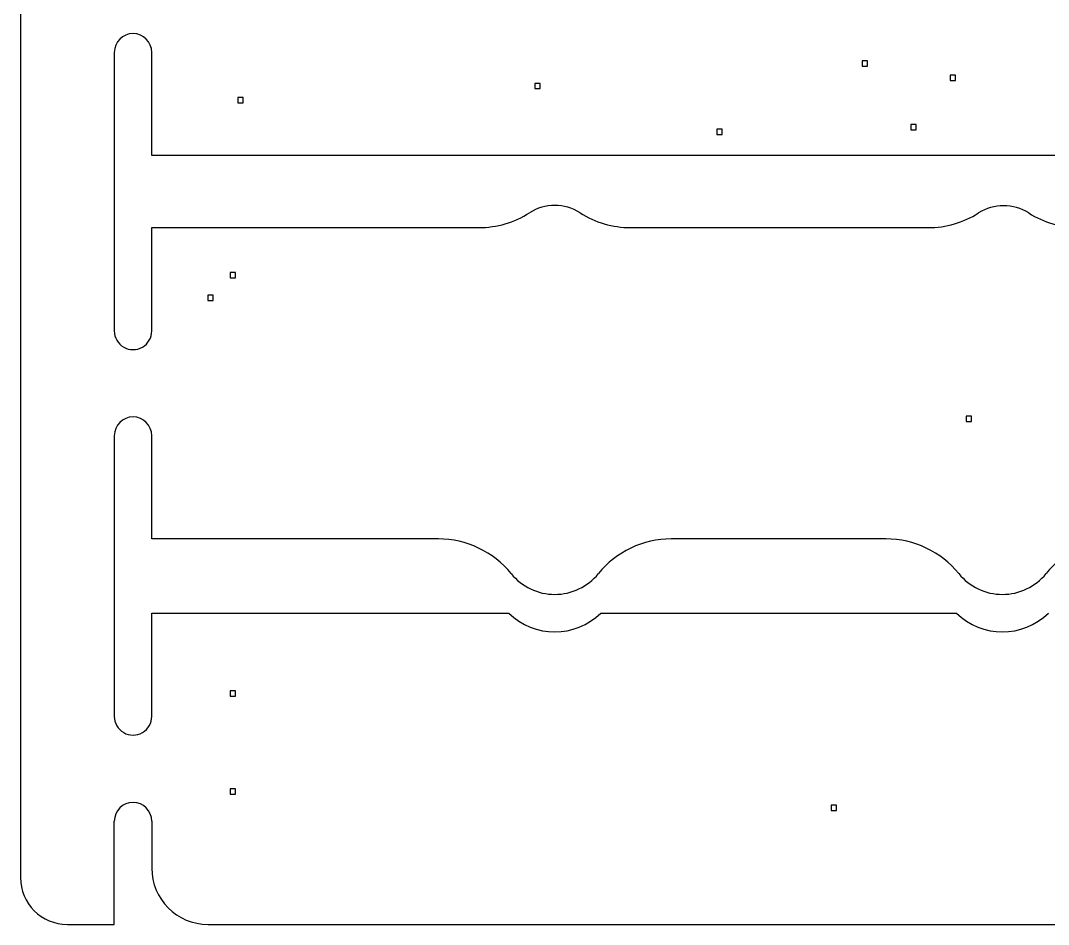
# Model space of a CAD drawing. Extents: x -31 to 357, y -149 to 35.
# Drawn here: x -28.5 to 26.3, y -109.5 to -61.3 of the extents above; entities that cross this region are included whole.
import ezdxf

# ---------------------------------------------------------------- set-up
doc = ezdxf.new("R2010")
doc.units = 0
doc.layers.add('BLACK', color=7, linetype='CONTINUOUS')

msp = doc.modelspace()

# ---------------------------------------------------------------- linework, layer by layer
at = {"layer": 'BLACK', "linetype": 'CONTINUOUS'}
for p, q in [((-28.525, 32.925), (-28.525, -106.985)), ((-23.525, -62.9923), (-23.525, -77.8413)), ((-21.525, -68.4983), (-21.525, -62.9923)), ((16.6414, -63.4444), (16.3586, -63.4444)), ((16.3586, -63.4444), (16.3586, -63.7272)), ((16.6414, -63.7272), (16.6414, -63.4444)), ((16.3586, -63.7272), (16.6414, -63.7272)), ((-0.80858, -64.6444), (-1.09142, -64.6444)), ((-1.09142, -64.6444), (-1.09142, -64.9272)), ((-0.80858, -64.9272), (-0.80858, -64.6444)), ((21.3453, -64.2069), (21.0624, -64.2069)), ((21.0624, -64.2069), (21.0624, -64.4897)), ((21.0624, -64.4897), (21.3453, -64.4897)), ((21.3453, -64.4897), (21.3453, -64.2069)), ((-1.09142, -64.9272), (-0.80858, -64.9272)), ((-16.6586, -65.3944), (-16.9414, -65.3944)), ((-16.9414, -65.3944), (-16.9414, -65.6772)), ((-16.9414, -65.6772), (-16.6586, -65.6772)), ((-16.6586, -65.6772), (-16.6586, -65.3944)), ((19.2414, -66.8444), (18.9586, -66.8444)), ((18.9586, -66.8444), (18.9586, -67.1272)), ((19.2414, -67.1272), (19.2414, -66.8444)), ((8.89142, -67.0944), (8.60858, -67.0944)), ((8.60858, -67.0944), (8.60858, -67.3772)), ((8.60858, -67.3772), (8.89142, -67.3772)), ((8.89142, -67.3772), (8.89142, -67.0944)), ((18.9586, -67.1272), (19.2414, -67.1272)), ((96.2774, -68.4983), (-21.525, -68.4983)), ((-21.525, -72.3353), (-4.07783, -72.3353)), ((-21.525, -77.8413), (-21.525, -72.3353)), ((4.01433, -72.3353), (19.8837, -72.3353)), ((-17.0586, -74.7314), (-17.3414, -74.7314)), ((-17.3414, -74.7314), (-17.3414, -75.0142)), ((-17.3414, -75.0142), (-17.0586, -75.0142)), ((-17.0586, -75.0142), (-17.0586, -74.7314)), ((-18.2586, -75.9314), (-18.5414, -75.9314)), ((-18.5414, -75.9314), (-18.5414, -76.2142)), ((-18.2586, -76.2142), (-18.2586, -75.9314)), ((-18.5414, -76.2142), (-18.2586, -76.2142)), ((22.1914, -82.3814), (21.9086, -82.3814)), ((21.9086, -82.3814), (21.9086, -82.6642)), ((21.9086, -82.6642), (22.1914, -82.6642)), ((22.1914, -82.6642), (22.1914, -82.3814)), ((-23.525, -83.4293), (-23.525, -98.3913)), ((-21.525, -88.9353), (-21.525, -83.4293)), ((-6.24045, -88.9353), (-21.525, -88.9353)), ((17.6355, -88.9353), (6.17695, -88.9353)), ((-21.525, -92.8853), (-2.48633, -92.8853)), ((-21.525, -98.3913), (-21.525, -92.8853)), ((2.42283, -92.8853), (21.3897, -92.8853)), ((-17.0586, -97.0314), (-17.3414, -97.0314)), ((-17.3414, -97.0314), (-17.3414, -97.3142)), ((-17.0586, -97.3142), (-17.0586, -97.0314)), ((-17.3414, -97.3142), (-17.0586, -97.3142)), ((-17.0586, -102.259), (-17.3414, -102.259)), ((-17.3414, -102.259), (-17.3414, -102.541)), ((-17.0586, -102.541), (-17.0586, -102.259)), ((-17.3414, -102.541), (-17.0586, -102.541)), ((14.9914, -103.131), (14.7086, -103.131)), ((14.7086, -103.131), (14.7086, -103.414)), ((14.7086, -103.414), (14.9914, -103.414)), ((14.9914, -103.414), (14.9914, -103.131)), ((-23.525, -109.485), (-23.525, -103.979)), ((-21.525, -103.979), (-21.525, -106.485)), ((-26.025, -109.485), (-23.525, -109.485)), ((-18.525, -109.485), (72.1539, -109.485))]:
    msp.add_line(p, q, dxfattribs=at)
at = {"layer": 'BLACK'}
for centre, radius, start, end in [((-22.525, -62.9923), 1, -360, -180), ((-0.03175, -73.6503), 2.5, 57.3519, 122.648), ((23.9062, -73.6653), 2.5, 57.565, 122.435), ((-4.07783, -67.3353), 5.00001, -90, -57.3519), ((4.01433, -67.3353), 5.00001, -122.648, -90), ((19.8837, -67.3353), 5.00001, -90.0003, -57.5654), ((27.9288, -67.3353), 5.00003, -122.435, -89.9997), ((-22.525, -77.8413), 1, -180, 0.000458), ((-22.525, -83.4293), 1, 0, 180), ((-6.24045, -93.9353), 5, 39.0962, 90), ((6.17695, -93.9353), 5, 90, 140.904), ((17.6355, -93.9353), 5, 39.0962, 90), ((30.0529, -93.9353), 5, 90, 140.904), ((-0.03175, -88.8903), 3, -140.904, -39.0962), ((23.8442, -88.8903), 3, -140.904, -39.0962), ((-0.03175, -90.3903), 3.5, -134.532, -45.4679), ((23.8442, -90.3903), 3.5, -134.532, -45.4679), ((-22.525, -98.3913), 1, -180, 0.000229), ((-22.525, -103.979), 1, -360, -180), ((-18.525, -106.485), 3, -180, -90), ((-26.025, -106.985), 2.5, -180, -90)]:
    msp.add_arc(centre, radius, start, end, dxfattribs=at)

doc.saveas('drawing.dxf')
